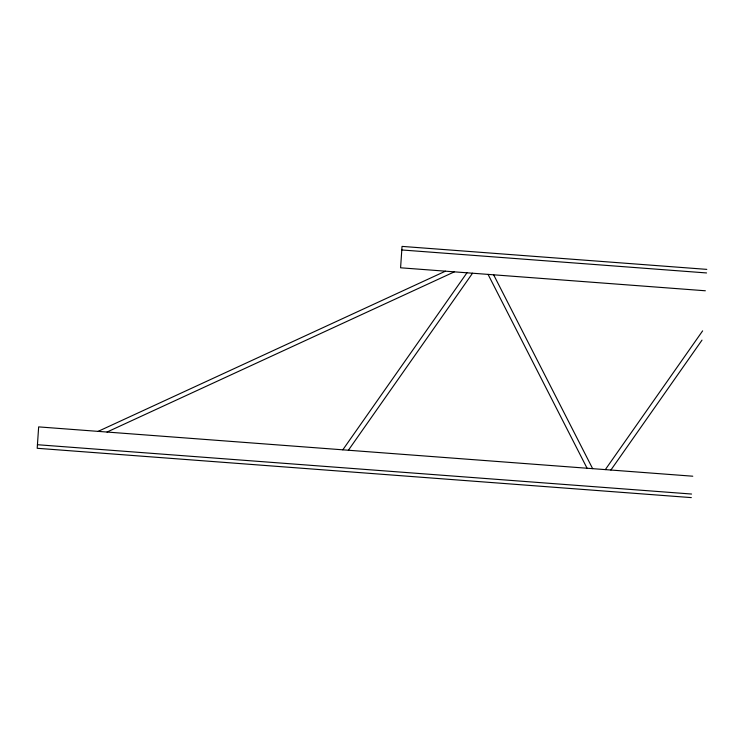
<?xml version="1.0" encoding="UTF-8"?>
<svg xmlns="http://www.w3.org/2000/svg" width="744" height="744" viewBox="0 0 744 744"><rect width="100%" height="100%" fill="white"/><g stroke="black" fill="none" stroke-linecap="round" stroke-linejoin="round"><path stroke-width="1.12" d="M342.807 449.822L466.962 272.797M348.387 450.241L472.542 273.215M605.318 469.613L702.634 330.857M610.889 470.031L702.001 340.12M98.115 431.371L445.433 271.179M107.034 432.041L454.352 271.848M706.8 269.375L402.039 246.394L400.588 267.793L705.349 290.774M401.797 249.965L706.558 272.946M692.776 476.207L38.651 426.889L37.2 448.288L691.325 497.606M37.442 444.717L691.567 494.035M493.635 274.806L592.643 468.655M488.064 274.387L587.072 468.236"/></g></svg>
